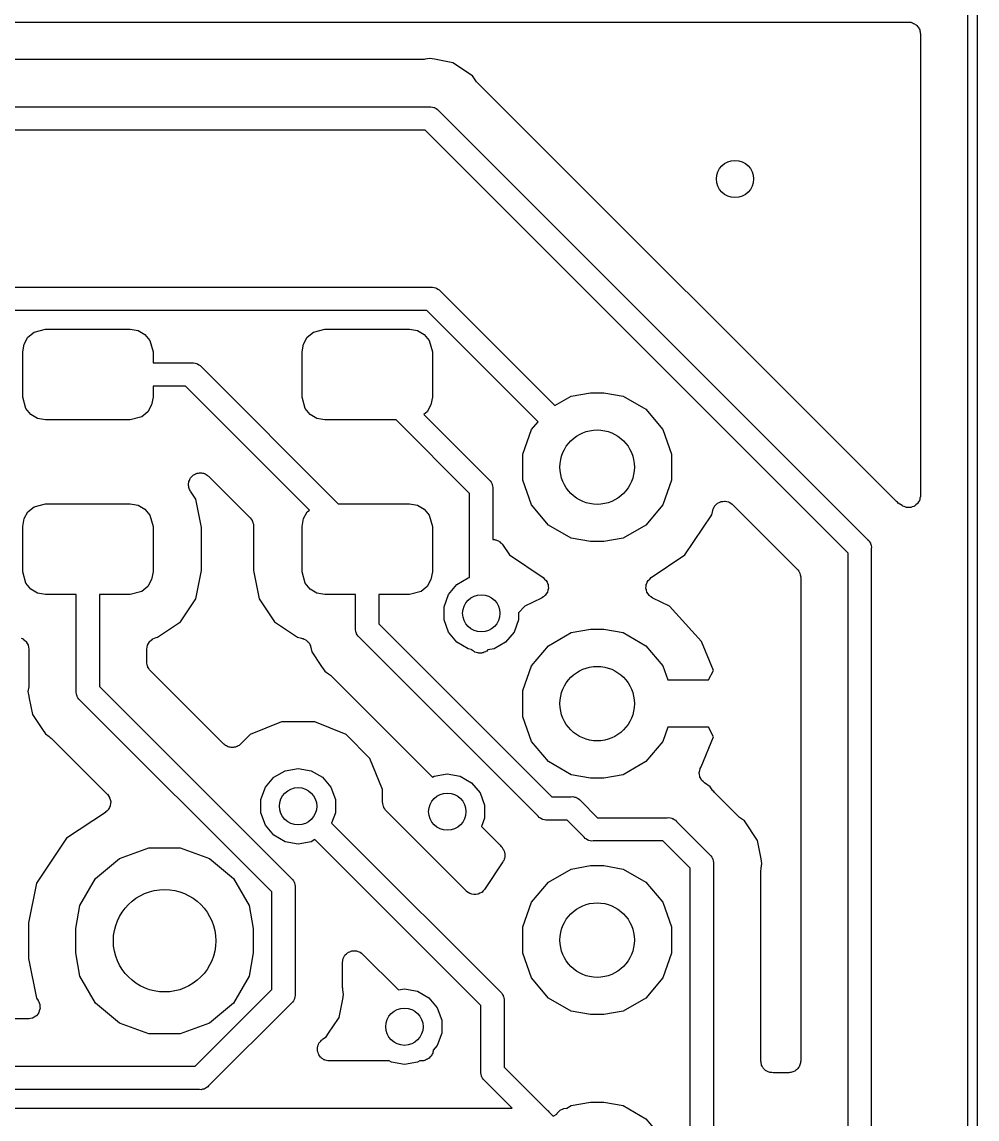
# Model space of a CAD drawing. Extents: x 202.7 to 262.5, y -125.5 to -33.7.
# Drawn here: x 252.24 to 262.5, y -84.17 to -72.39 of the extents above; entities that cross this region are included whole.
import ezdxf

# ---------------------------------------------------------------- set-up
doc = ezdxf.new("R2010")
doc.units = 0
doc.header["$MEASUREMENT"] = 0
doc.layers.add('BLACK', color=7, linetype='CONTINUOUS')

msp = doc.modelspace()

# ---------------------------------------------------------------- linework, layer by layer
at = {"layer": 'BLACK', "linetype": 'CONTINUOUS'}
for p, q in [((262.4, -115.754), (262.4, -43.7949)), ((262.5, -43.7456), (262.5, -115.804)), ((210.845, -72.39), (261.765, -72.39)), ((261.765, -72.39), (261.776, -72.3919)), ((261.776, -72.3919), (261.787, -72.3919)), ((261.787, -72.3919), (261.797, -72.3957)), ((261.797, -72.3957), (261.808, -72.3977)), ((261.808, -72.3977), (261.818, -72.4032)), ((261.818, -72.4032), (261.829, -72.407)), ((261.829, -72.407), (261.837, -72.4142)), ((261.837, -72.4142), (261.847, -72.4197)), ((261.847, -72.4197), (261.854, -72.4282)), ((261.854, -72.4282), (261.862, -72.4354)), ((261.862, -72.4354), (261.868, -72.445)), ((261.868, -72.445), (261.875, -72.4535)), ((261.875, -72.4535), (261.879, -72.4639)), ((261.879, -72.4639), (261.884, -72.4736)), ((261.884, -72.4736), (261.886, -72.4845)), ((261.886, -72.4845), (261.89, -72.4949)), ((261.89, -72.4949), (261.89, -72.5061)), ((261.89, -72.5061), (261.892, -72.517)), ((261.892, -72.517), (261.892, -77.4779)), ((256.549, -72.792), (210.804, -72.792)), ((256.561, -72.7898), (256.549, -72.792)), ((256.573, -72.7895), (256.561, -72.7898)), ((256.623, -72.7796), (256.573, -72.7895)), ((256.674, -72.7895), (256.623, -72.7796)), ((256.87, -72.8287), (256.674, -72.7895)), ((256.674, -72.7895), (256.674, -72.7895)), ((257.08, -72.9686), (256.87, -72.8287)), ((257.108, -73.0111), (257.08, -72.9686)), ((257.117, -73.0201), (257.108, -73.0111)), ((257.124, -73.0303), (257.117, -73.0201)), ((261.634, -77.54), (257.124, -73.0303)), ((209.325, -73.3), (256.618, -73.3)), ((256.618, -73.3), (256.635, -73.2985)), ((256.635, -73.2985), (256.651, -73.3028)), ((256.651, -73.3028), (256.667, -73.3057)), ((256.667, -73.3057), (256.672, -73.3085)), ((256.672, -73.3085), (256.677, -73.31)), ((256.677, -73.31), (256.691, -73.3195)), ((256.691, -73.3195), (256.705, -73.3278)), ((256.705, -73.3278), (256.716, -73.3405)), ((256.716, -73.3405), (261.324, -77.9483)), ((256.572, -73.55), (209.075, -73.55)), ((261.114, -78.0923), (256.572, -73.55)), ((251.391, -75.2375), (256.636, -75.2375)), ((256.636, -75.2375), (256.653, -75.236)), ((256.653, -75.236), (256.669, -75.2403)), ((256.669, -75.2403), (256.685, -75.2432)), ((256.685, -75.2432), (256.69, -75.246)), ((256.69, -75.246), (256.695, -75.2475)), ((256.695, -75.2475), (256.709, -75.257)), ((256.709, -75.257), (256.723, -75.2653)), ((256.723, -75.2653), (256.734, -75.278)), ((256.734, -75.278), (257.965, -76.5089)), ((256.59, -75.4875), (251.437, -75.4875)), ((257.785, -76.6823), (256.59, -75.4875)), ((252.307, -75.7746), (252.372, -75.7202)), ((252.372, -75.7202), (252.494, -75.6875)), ((252.494, -75.6875), (253.406, -75.6875)), ((253.406, -75.6875), (253.49, -75.7022)), ((253.49, -75.7022), (253.563, -75.7445)), ((253.563, -75.7445), (253.617, -75.8094)), ((255.307, -75.7746), (255.372, -75.7202)), ((255.372, -75.7202), (255.494, -75.6875)), ((255.494, -75.6875), (256.406, -75.6875)), ((256.406, -75.6875), (256.49, -75.7022)), ((256.49, -75.7022), (256.563, -75.7445)), ((256.563, -75.7445), (256.617, -75.8094)), ((252.25, -75.9312), (252.265, -75.8479)), ((252.265, -75.8479), (252.307, -75.7746)), ((253.617, -75.8094), (253.65, -75.9312)), ((255.25, -75.9312), (255.265, -75.8479)), ((255.265, -75.8479), (255.307, -75.7746)), ((256.617, -75.8094), (256.65, -75.9312)), ((252.25, -76.4188), (252.25, -75.9312)), ((253.65, -75.9312), (253.65, -76.05)), ((255.25, -76.4188), (255.25, -75.9312)), ((256.65, -75.9312), (256.65, -76.4188)), ((253.65, -76.05), (254.045, -76.05)), ((254.045, -76.05), (254.061, -76.0486)), ((254.061, -76.0486), (254.066, -76.05)), ((254.066, -76.05), (254.07, -76.05)), ((254.07, -76.05), (254.086, -76.0486)), ((254.086, -76.0486), (254.102, -76.0528)), ((254.102, -76.0528), (254.118, -76.0557)), ((254.118, -76.0557), (254.123, -76.0585)), ((254.123, -76.0585), (254.129, -76.06)), ((254.129, -76.06), (254.142, -76.0695)), ((254.142, -76.0695), (254.157, -76.0778)), ((254.157, -76.0778), (254.167, -76.0905)), ((254.167, -76.0905), (255.639, -77.5625)), ((253.998, -76.3), (253.65, -76.3)), ((253.65, -76.3), (253.65, -76.4188)), ((255.329, -77.631), (253.998, -76.3)), ((252.283, -76.5406), (252.25, -76.4188)), ((253.65, -76.4188), (253.635, -76.5021)), ((255.283, -76.5406), (255.25, -76.4188)), ((256.65, -76.4188), (256.635, -76.5021)), ((257.965, -76.5089), (258.142, -76.4066)), ((258.142, -76.4066), (258.35, -76.37)), ((258.35, -76.37), (258.49, -76.37)), ((258.49, -76.37), (258.698, -76.4066)), ((258.698, -76.4066), (258.942, -76.5477)), ((252.337, -76.6055), (252.283, -76.5406)), ((253.593, -76.5754), (253.528, -76.6298)), ((253.635, -76.5021), (253.593, -76.5754)), ((255.337, -76.6055), (255.283, -76.5406)), ((256.593, -76.5754), (256.557, -76.6054)), ((256.635, -76.5021), (256.593, -76.5754)), ((258.942, -76.5477), (259.124, -76.7638)), ((252.41, -76.6478), (252.337, -76.6055)), ((252.494, -76.6625), (252.41, -76.6478)), ((253.406, -76.6625), (252.494, -76.6625)), ((253.528, -76.6298), (253.406, -76.6625)), ((255.41, -76.6478), (255.337, -76.6055)), ((255.494, -76.6625), (255.41, -76.6478)), ((256.261, -76.6625), (255.494, -76.6625)), ((257.05, -77.4518), (256.261, -76.6625)), ((256.557, -76.6054), (257.26, -77.3078)), ((257.716, -76.7638), (257.785, -76.6823)), ((257.62, -77.0289), (257.716, -76.7638)), ((259.124, -76.7638), (259.22, -77.0289)), ((257.62, -77.3111), (257.62, -77.0289)), ((259.22, -77.0289), (259.22, -77.3111)), ((254.044, -77.3011), (254.049, -77.2933)), ((254.049, -77.2933), (254.053, -77.2845)), ((254.053, -77.2845), (254.062, -77.2756)), ((254.062, -77.2756), (254.07, -77.2656)), ((254.07, -77.2656), (254.078, -77.2602)), ((254.078, -77.2602), (254.085, -77.2533)), ((254.085, -77.2533), (254.096, -77.248)), ((254.096, -77.248), (254.106, -77.2411)), ((254.106, -77.2411), (254.116, -77.2387)), ((254.116, -77.2387), (254.125, -77.2346)), ((254.125, -77.2346), (254.137, -77.2335)), ((254.137, -77.2335), (254.149, -77.2306)), ((254.149, -77.2306), (254.159, -77.2316)), ((254.159, -77.2316), (254.169, -77.2308)), ((254.169, -77.2308), (254.181, -77.234)), ((254.181, -77.234), (254.193, -77.2354)), ((254.193, -77.2354), (254.202, -77.2397)), ((254.202, -77.2397), (254.211, -77.2422)), ((254.211, -77.2422), (254.221, -77.2494)), ((254.221, -77.2494), (254.233, -77.2549)), ((254.233, -77.2549), (254.239, -77.2619)), ((254.239, -77.2619), (254.247, -77.2675)), ((254.247, -77.2675), (254.693, -77.7132)), ((254.031, -77.3435), (254.034, -77.3341)), ((254.032, -77.3559), (254.031, -77.3435)), ((254.031, -77.3684), (254.032, -77.3559)), ((254.034, -77.3778), (254.031, -77.3684)), ((254.034, -77.3341), (254.035, -77.3244)), ((254.034, -77.3875), (254.034, -77.3778)), ((254.039, -77.3989), (254.034, -77.3875)), ((254.035, -77.3244), (254.04, -77.3131)), ((254.042, -77.411), (254.039, -77.3989)), ((254.04, -77.3131), (254.044, -77.3011)), ((254.048, -77.419), (254.042, -77.411)), ((257.26, -77.3078), (257.272, -77.3184)), ((257.272, -77.3184), (257.281, -77.3328)), ((257.281, -77.3328), (257.29, -77.3464)), ((257.29, -77.3464), (257.291, -77.3517)), ((257.291, -77.3517), (257.294, -77.3566)), ((257.294, -77.3566), (257.297, -77.3729)), ((257.297, -77.3729), (257.301, -77.3889)), ((257.301, -77.3889), (257.3, -77.4055)), ((257.3, -77.4055), (257.3, -77.9474)), ((257.716, -77.5762), (257.62, -77.3111)), ((259.22, -77.3111), (259.124, -77.5762)), ((254.052, -77.4279), (254.048, -77.419)), ((254.11, -77.5148), (254.052, -77.4279)), ((254.17, -77.8188), (254.11, -77.5148)), ((257.05, -78.3559), (257.05, -77.4518)), ((259.77, -77.5374), (259.788, -77.5347)), ((259.788, -77.5347), (259.792, -77.5355)), ((259.792, -77.5355), (259.796, -77.5351)), ((259.796, -77.5351), (259.814, -77.5398)), ((261.881, -77.5291), (261.871, -77.544)), ((261.882, -77.525), (261.881, -77.5291)), ((261.884, -77.5214), (261.882, -77.525)), ((261.887, -77.5037), (261.884, -77.5214)), ((261.892, -77.4862), (261.887, -77.5037)), ((261.892, -77.4779), (261.891, -77.4821)), ((261.891, -77.4821), (261.892, -77.4862)), ((252.265, -77.7229), (252.307, -77.6496)), ((252.307, -77.6496), (252.372, -77.5952)), ((252.372, -77.5952), (252.494, -77.5625)), ((252.494, -77.5625), (253.406, -77.5625)), ((253.406, -77.5625), (253.49, -77.5772)), ((253.49, -77.5772), (253.563, -77.6195)), ((253.563, -77.6195), (253.617, -77.6844)), ((255.265, -77.7229), (255.307, -77.6496)), ((255.307, -77.6496), (255.329, -77.631)), ((255.639, -77.5625), (256.406, -77.5625)), ((256.406, -77.5625), (256.49, -77.5772)), ((256.49, -77.5772), (256.563, -77.6195)), ((256.563, -77.6195), (256.617, -77.6844)), ((257.898, -77.7923), (257.716, -77.5762)), ((259.124, -77.5762), (258.942, -77.7923)), ((259.652, -77.6804), (259.661, -77.6369)), ((259.661, -77.6369), (259.662, -77.6329)), ((259.662, -77.6329), (259.663, -77.6288)), ((259.663, -77.6288), (259.67, -77.6125)), ((259.67, -77.6125), (259.677, -77.5957)), ((259.677, -77.5957), (259.68, -77.5926)), ((259.68, -77.5926), (259.681, -77.5888)), ((259.681, -77.5888), (259.694, -77.5761)), ((259.694, -77.5761), (259.706, -77.5626)), ((259.706, -77.5626), (259.71, -77.5606)), ((259.71, -77.5606), (259.712, -77.5576)), ((259.712, -77.5576), (259.729, -77.55)), ((259.729, -77.55), (259.745, -77.5414)), ((259.745, -77.5414), (259.749, -77.5407)), ((259.749, -77.5407), (259.752, -77.539)), ((259.752, -77.539), (259.77, -77.5374)), ((259.814, -77.5398), (259.831, -77.5433)), ((259.831, -77.5433), (259.835, -77.5454)), ((259.835, -77.5454), (259.839, -77.5465)), ((259.839, -77.5465), (259.854, -77.5568)), ((259.854, -77.5568), (259.869, -77.5661)), ((259.869, -77.5661), (259.872, -77.5694)), ((259.872, -77.5694), (259.875, -77.5718)), ((259.875, -77.5718), (260.569, -78.2655)), ((261.644, -77.5471), (261.634, -77.54)), ((261.653, -77.5558), (261.644, -77.5471)), ((261.694, -77.5835), (261.653, -77.5558)), ((261.698, -77.5852), (261.694, -77.5835)), ((261.702, -77.5879), (261.698, -77.5852)), ((261.718, -77.5941), (261.702, -77.5879)), ((261.735, -77.6013), (261.718, -77.5941)), ((261.739, -77.6016), (261.735, -77.6013)), ((261.743, -77.603), (261.739, -77.6016)), ((261.761, -77.603), (261.743, -77.603)), ((261.779, -77.6042), (261.761, -77.603)), ((261.783, -77.603), (261.779, -77.6042)), ((261.787, -77.603), (261.783, -77.603)), ((261.804, -77.5969), (261.787, -77.603)), ((261.821, -77.5918), (261.804, -77.5969)), ((261.825, -77.5893), (261.821, -77.5918)), ((261.829, -77.5879), (261.825, -77.5893)), ((261.842, -77.5764), (261.829, -77.5879)), ((261.857, -77.5657), (261.842, -77.5764)), ((261.859, -77.5623), (261.857, -77.5657)), ((261.862, -77.5596), (261.859, -77.5623)), ((261.871, -77.544), (261.862, -77.5596)), ((252.25, -77.8062), (252.265, -77.7229)), ((253.617, -77.6844), (253.65, -77.8062)), ((254.693, -77.7132), (254.703, -77.7279)), ((254.703, -77.7279), (254.715, -77.7419)), ((254.715, -77.7419), (254.716, -77.7459)), ((254.716, -77.7459), (254.718, -77.7493)), ((254.718, -77.7493), (254.723, -77.7667)), ((254.723, -77.7667), (254.729, -77.7837)), ((255.25, -77.8062), (255.265, -77.7229)), ((256.617, -77.6844), (256.65, -77.8062)), ((259.363, -78.113), (259.652, -77.6804)), ((252.25, -78.2938), (252.25, -77.8062)), ((253.65, -77.8062), (253.65, -78.2938)), ((254.17, -78.2812), (254.17, -77.8188)), ((254.729, -77.7837), (254.729, -77.7879)), ((254.729, -77.7879), (254.73, -77.7919)), ((254.73, -77.7919), (254.729, -77.8021)), ((254.729, -77.8021), (254.73, -77.8062)), ((254.73, -77.8062), (254.73, -78.2812)), ((255.25, -78.2938), (255.25, -77.8062)), ((256.65, -77.8062), (256.65, -78.2938)), ((258.142, -77.9334), (257.898, -77.7923)), ((258.942, -77.7923), (258.698, -77.9334)), ((257.3, -77.9474), (257.304, -77.9478)), ((257.304, -77.9478), (257.319, -77.9478)), ((257.319, -77.9478), (257.326, -77.9502)), ((257.326, -77.9502), (257.333, -77.951)), ((257.333, -77.951), (257.347, -77.9577)), ((257.347, -77.9577), (257.361, -77.9629)), ((257.361, -77.9629), (257.366, -77.9674)), ((257.366, -77.9674), (257.373, -77.9705)), ((257.373, -77.9705), (257.383, -77.9815)), ((257.383, -77.9815), (257.395, -77.9913)), ((257.395, -77.9913), (257.398, -77.9973)), ((257.398, -77.9973), (257.403, -78.0023)), ((257.403, -78.0023), (257.477, -78.113)), ((258.35, -77.97), (258.142, -77.9334)), ((258.49, -77.97), (258.35, -77.97)), ((258.698, -77.9334), (258.49, -77.97)), ((261.324, -77.9483), (261.336, -77.9589)), ((261.336, -77.9589), (261.345, -77.9733)), ((261.345, -77.9733), (261.354, -77.9869)), ((261.354, -77.9869), (261.355, -77.9923)), ((261.355, -77.9923), (261.358, -77.9971)), ((261.358, -77.9971), (261.361, -78.0134)), ((257.477, -78.113), (257.84, -78.3554)), ((259, -78.3554), (259.363, -78.113)), ((261.114, -95.6573), (261.114, -78.0923)), ((261.361, -78.0134), (261.365, -78.0294)), ((261.365, -78.0294), (261.364, -78.0459)), ((261.364, -78.0459), (261.364, -95.611)), ((252.283, -78.4156), (252.25, -78.2938)), ((253.65, -78.2938), (253.635, -78.3771)), ((254.11, -78.5852), (254.17, -78.2812)), ((254.73, -78.2812), (254.79, -78.5852)), ((255.283, -78.4156), (255.25, -78.2938)), ((256.65, -78.2938), (256.635, -78.3771)), ((256.914, -78.4289), (257.036, -78.3583)), ((257.036, -78.3583), (257.05, -78.3559)), ((257.84, -78.3554), (257.84, -78.3561)), ((257.84, -78.3561), (257.841, -78.3565)), ((257.841, -78.3565), (257.856, -78.3713)), ((258.984, -78.3713), (258.999, -78.3565)), ((258.999, -78.3565), (259, -78.3561)), ((259, -78.3561), (259, -78.3554)), ((260.569, -78.2655), (260.572, -78.2701)), ((260.572, -78.2701), (260.576, -78.2737)), ((260.576, -78.2737), (260.585, -78.288)), ((260.585, -78.288), (260.594, -78.3016)), ((260.594, -78.3016), (260.596, -78.307)), ((260.596, -78.307), (260.598, -78.3119)), ((260.598, -78.3119), (260.601, -78.3282)), ((260.601, -78.3282), (260.606, -78.3442)), ((260.606, -78.3442), (260.605, -78.3498)), ((260.605, -78.3498), (260.606, -78.3553)), ((260.606, -78.3553), (260.606, -83.547)), ((252.337, -78.4805), (252.283, -78.4156)), ((253.593, -78.4504), (253.528, -78.5048)), ((253.635, -78.3771), (253.593, -78.4504)), ((255.337, -78.4805), (255.283, -78.4156)), ((256.593, -78.4504), (256.528, -78.5048)), ((256.635, -78.3771), (256.593, -78.4504)), ((256.823, -78.5369), (256.914, -78.4289)), ((257.856, -78.3713), (257.872, -78.3859)), ((257.872, -78.3859), (257.872, -78.3868)), ((257.872, -78.3868), (257.873, -78.3875)), ((257.873, -78.3875), (257.882, -78.4065)), ((257.882, -78.4065), (257.891, -78.4254)), ((257.896, -78.4713), (257.89, -78.4916)), ((257.891, -78.4254), (257.891, -78.4264)), ((257.891, -78.4264), (257.892, -78.4274)), ((257.892, -78.4274), (257.894, -78.4483)), ((257.894, -78.4483), (257.896, -78.4693)), ((257.896, -78.4693), (257.896, -78.4703)), ((257.896, -78.4703), (257.896, -78.4713)), ((258.944, -78.4693), (258.946, -78.4484)), ((258.944, -78.4703), (258.944, -78.4693)), ((258.944, -78.4713), (258.944, -78.4703)), ((258.95, -78.4916), (258.944, -78.4713)), ((258.946, -78.4484), (258.948, -78.4274)), ((258.948, -78.4274), (258.949, -78.4264)), ((258.949, -78.4254), (258.958, -78.4065)), ((258.949, -78.4264), (258.949, -78.4254)), ((258.958, -78.4065), (258.967, -78.3875)), ((258.967, -78.3875), (258.968, -78.3868)), ((258.968, -78.3859), (258.984, -78.3713)), ((258.968, -78.3868), (258.968, -78.3859)), ((252.41, -78.5228), (252.337, -78.4805)), ((252.494, -78.5375), (252.41, -78.5228)), ((252.825, -78.5375), (252.494, -78.5375)), ((252.825, -79.5734), (252.825, -78.5375)), ((253.406, -78.5375), (253.075, -78.5375)), ((253.075, -78.5375), (253.075, -79.5271)), ((253.528, -78.5048), (253.406, -78.5375)), ((253.945, -78.8324), (254.11, -78.5852)), ((254.79, -78.5852), (254.955, -78.8324)), ((255.41, -78.5228), (255.337, -78.4805)), ((255.494, -78.5375), (255.41, -78.5228)), ((255.825, -78.5375), (255.494, -78.5375)), ((255.825, -78.8995), (255.825, -78.5375)), ((256.406, -78.5375), (256.075, -78.5375)), ((256.075, -78.5375), (256.075, -78.8532)), ((256.528, -78.5048), (256.406, -78.5375)), ((256.775, -78.6695), (256.823, -78.5369)), ((257.823, -78.5757), (257.642, -78.6616)), ((257.824, -78.5751), (257.823, -78.5757)), ((257.825, -78.5748), (257.824, -78.5751)), ((257.842, -78.5624), (257.825, -78.5748)), ((257.859, -78.5502), (257.842, -78.5624)), ((257.86, -78.5494), (257.859, -78.5502)), ((257.861, -78.5488), (257.86, -78.5494)), ((257.873, -78.5313), (257.861, -78.5488)), ((257.885, -78.514), (257.873, -78.5313)), ((257.89, -78.4916), (257.885, -78.5121)), ((257.885, -78.5121), (257.885, -78.513)), ((257.885, -78.513), (257.885, -78.514)), ((258.955, -78.5121), (258.95, -78.4916)), ((258.955, -78.513), (258.955, -78.5121)), ((258.955, -78.514), (258.955, -78.513)), ((258.967, -78.5313), (258.955, -78.514)), ((258.979, -78.5488), (258.967, -78.5313)), ((258.98, -78.5494), (258.979, -78.5488)), ((258.981, -78.5502), (258.98, -78.5494)), ((258.998, -78.5624), (258.981, -78.5502)), ((259.015, -78.5748), (258.998, -78.5624)), ((259.016, -78.5751), (259.015, -78.5748)), ((259.017, -78.5757), (259.016, -78.5751)), ((259.198, -78.6616), (259.017, -78.5757)), ((256.775, -78.8105), (256.775, -78.6695)), ((257.642, -78.6616), (257.575, -78.7356)), ((259.542, -79.0415), (259.198, -78.6616)), ((256.823, -78.9431), (256.775, -78.8105)), ((257.575, -78.8105), (257.527, -78.9431)), ((257.575, -78.7356), (257.575, -78.8105)), ((253.698, -78.9975), (253.945, -78.8324)), ((254.955, -78.8324), (255.202, -78.9975)), ((255.824, -78.9161), (255.825, -78.8995)), ((255.828, -78.9321), (255.824, -78.9161)), ((255.831, -78.9484), (255.828, -78.9321)), ((255.834, -78.9532), (255.831, -78.9484)), ((256.075, -78.8532), (257.932, -80.71)), ((256.914, -79.0511), (256.823, -78.9431)), ((257.527, -78.9431), (257.436, -79.0511)), ((257.898, -79.0877), (258.142, -78.9466)), ((258.142, -78.9466), (258.35, -78.91)), ((258.35, -78.91), (258.49, -78.91)), ((258.49, -78.91), (258.698, -78.9466)), ((258.698, -78.9466), (258.942, -79.0877)), ((252.234, -79.0075), (252.254, -79.0145)), ((252.254, -79.0145), (252.255, -79.0154)), ((252.255, -79.0154), (252.256, -79.0159)), ((252.256, -79.0159), (252.271, -79.0296)), ((252.271, -79.0296), (252.287, -79.0429)), ((252.287, -79.0429), (252.288, -79.0441)), ((252.288, -79.0441), (252.289, -79.045)), ((252.289, -79.045), (252.299, -79.0632)), ((252.299, -79.0632), (252.309, -79.0811)), ((253.591, -79.0811), (253.601, -79.0632)), ((253.601, -79.0632), (253.611, -79.045)), ((253.611, -79.045), (253.612, -79.0441)), ((253.612, -79.0441), (253.613, -79.0429)), ((253.613, -79.0429), (253.629, -79.0296)), ((253.629, -79.0296), (253.644, -79.0159)), ((253.644, -79.0159), (253.645, -79.0154)), ((253.645, -79.0154), (253.646, -79.0145)), ((253.646, -79.0145), (253.666, -79.0075)), ((253.666, -79.0075), (253.685, -79)), ((253.685, -79), (253.698, -78.9975)), ((255.202, -78.9975), (255.245, -79.0059)), ((255.245, -79.0059), (255.253, -79.0089)), ((255.253, -79.0089), (255.261, -79.0102)), ((255.261, -79.0102), (255.273, -79.0169)), ((255.273, -79.0169), (255.286, -79.0219)), ((255.286, -79.0219), (255.292, -79.0274)), ((255.292, -79.0274), (255.299, -79.0314)), ((255.299, -79.0314), (255.309, -79.0418)), ((255.309, -79.0418), (255.319, -79.051)), ((255.319, -79.051), (255.323, -79.0583)), ((255.323, -79.0583), (255.329, -79.0646)), ((255.329, -79.0646), (255.334, -79.0775)), ((255.835, -78.9586), (255.834, -78.9532)), ((255.844, -78.9722), (255.835, -78.9586)), ((255.853, -78.9866), (255.844, -78.9722)), ((255.865, -78.9972), (255.853, -78.9866)), ((257.788, -80.9195), (255.865, -78.9972)), ((257.036, -79.1217), (256.914, -79.0511)), ((257.436, -79.0511), (257.314, -79.1217)), ((259.671, -79.3532), (259.542, -79.0415)), ((252.309, -79.0811), (252.31, -79.0825)), ((252.31, -79.0825), (252.31, -79.0837)), ((252.31, -79.0837), (252.313, -79.1042)), ((252.313, -79.1042), (252.317, -79.1245)), ((252.317, -79.1245), (252.317, -79.504)), ((253.583, -79.1245), (253.587, -79.1042)), ((253.583, -79.264), (253.583, -79.1245)), ((253.587, -79.1042), (253.59, -79.0837)), ((253.59, -79.0825), (253.591, -79.0811)), ((253.59, -79.0837), (253.59, -79.0825)), ((255.334, -79.0775), (255.34, -79.0897)), ((255.34, -79.0897), (255.341, -79.0979)), ((255.341, -79.0979), (255.345, -79.1057)), ((255.345, -79.1057), (255.354, -79.152)), ((255.354, -79.152), (255.461, -79.3123)), ((257.067, -79.1272), (257.036, -79.1217)), ((257.071, -79.1307), (257.067, -79.1272)), ((257.082, -79.1386), (257.071, -79.1307)), ((257.092, -79.148), (257.082, -79.1386)), ((257.1, -79.1512), (257.092, -79.148)), ((257.107, -79.156), (257.1, -79.1512)), ((257.12, -79.1596), (257.107, -79.156)), ((257.133, -79.1649), (257.12, -79.1596)), ((257.142, -79.1652), (257.133, -79.1649)), ((257.15, -79.1674), (257.142, -79.1652)), ((257.163, -79.1662), (257.15, -79.1674)), ((257.177, -79.1668), (257.163, -79.1662)), ((257.185, -79.1643), (257.177, -79.1668)), ((257.194, -79.1635), (257.185, -79.1643)), ((257.206, -79.1577), (257.194, -79.1635)), ((257.219, -79.1535), (257.206, -79.1577)), ((257.226, -79.1484), (257.219, -79.1535)), ((257.234, -79.1449), (257.226, -79.1484)), ((257.243, -79.1351), (257.234, -79.1449)), ((257.245, -79.1338), (257.243, -79.1351)), ((257.314, -79.1217), (257.245, -79.1338)), ((257.716, -79.3038), (257.898, -79.0877)), ((258.942, -79.0877), (259.124, -79.3038)), ((253.584, -79.2695), (253.583, -79.264)), ((253.583, -79.2751), (253.584, -79.2695)), ((253.588, -79.2911), (253.583, -79.2751)), ((253.591, -79.3075), (253.588, -79.2911)), ((253.593, -79.3123), (253.591, -79.3075)), ((253.595, -79.3177), (253.593, -79.3123)), ((253.604, -79.3313), (253.595, -79.3177)), ((253.613, -79.3457), (253.604, -79.3313)), ((253.617, -79.3493), (253.613, -79.3457)), ((253.62, -79.3538), (253.617, -79.3493)), ((254.411, -80.145), (253.62, -79.3538)), ((255.461, -79.3123), (255.494, -79.3614)), ((255.494, -79.3614), (255.536, -79.3897)), ((255.536, -79.3897), (255.545, -79.3984)), ((255.545, -79.3984), (255.555, -79.4055)), ((255.555, -79.4055), (256.65, -80.5004)), ((257.62, -79.5689), (257.716, -79.3038)), ((259.124, -79.3038), (259.179, -79.456)), ((259.615, -79.456), (259.671, -79.3532)), ((252.315, -79.5288), (252.305, -79.5788)), ((252.317, -79.504), (252.315, -79.5163)), ((252.315, -79.5163), (252.315, -79.5288)), ((253.075, -79.5271), (255.136, -81.5881)), ((259.179, -79.456), (259.615, -79.456)), ((252.305, -79.5788), (252.315, -79.6289)), ((252.315, -79.6289), (252.315, -79.6289)), ((252.315, -79.6289), (252.32, -79.6551)), ((252.32, -79.6551), (252.32, -79.6551)), ((252.32, -79.6551), (252.354, -79.8258)), ((252.824, -79.5899), (252.825, -79.5734)), ((252.828, -79.6059), (252.824, -79.5899)), ((252.831, -79.6222), (252.828, -79.6059)), ((252.834, -79.6271), (252.831, -79.6222)), ((252.835, -79.6325), (252.834, -79.6271)), ((252.844, -79.6461), (252.835, -79.6325)), ((252.853, -79.6604), (252.844, -79.6461)), ((257.62, -79.8511), (257.62, -79.5689)), ((252.865, -79.6711), (252.853, -79.6604)), ((254.927, -81.7321), (252.865, -79.6711)), ((252.354, -79.8258), (252.462, -79.9885)), ((257.716, -80.1162), (257.62, -79.8511)), ((252.462, -79.9885), (252.462, -79.9885)), ((252.462, -79.9885), (252.494, -80.0352)), ((255.028, -79.9038), (254.694, -80.042)), ((255.389, -79.9038), (255.028, -79.9038)), ((255.723, -80.042), (255.389, -79.9038)), ((259.179, -79.964), (259.124, -80.1162)), ((259.615, -79.964), (259.179, -79.964)), ((259.671, -80.0668), (259.615, -79.964)), ((252.494, -80.0352), (252.536, -80.0636)), ((252.536, -80.0636), (252.545, -80.0722)), ((252.545, -80.0722), (252.555, -80.0794)), ((252.555, -80.0794), (253.158, -80.682)), ((254.694, -80.042), (254.591, -80.145)), ((255.978, -80.2975), (255.723, -80.042)), ((257.898, -80.3323), (257.716, -80.1162)), ((259.124, -80.1162), (258.942, -80.3323)), ((259.538, -80.388), (259.671, -80.0668)), ((254.42, -80.1514), (254.411, -80.145)), ((254.428, -80.1592), (254.42, -80.1514)), ((254.438, -80.1639), (254.428, -80.1592)), ((254.448, -80.1703), (254.438, -80.1639)), ((254.458, -80.1732), (254.448, -80.1703)), ((254.468, -80.1779), (254.458, -80.1732)), ((254.479, -80.1788), (254.468, -80.1779)), ((254.49, -80.1817), (254.479, -80.1788)), ((254.501, -80.1808), (254.49, -80.1817)), ((254.512, -80.1817), (254.501, -80.1808)), ((254.523, -80.1788), (254.512, -80.1817)), ((254.534, -80.1779), (254.523, -80.1788)), ((254.544, -80.1732), (254.534, -80.1779)), ((254.555, -80.1703), (254.544, -80.1732)), ((254.564, -80.1639), (254.555, -80.1703)), ((254.574, -80.1592), (254.564, -80.1639)), ((254.582, -80.1514), (254.574, -80.1592)), ((254.591, -80.145), (254.582, -80.1514)), ((256.116, -80.6312), (255.978, -80.2975)), ((258.142, -80.4734), (257.898, -80.3323)), ((258.942, -80.3323), (258.698, -80.4734)), ((254.947, -80.5007), (255.069, -80.4301)), ((255.069, -80.4301), (255.208, -80.4056)), ((255.208, -80.4056), (255.347, -80.4301)), ((255.347, -80.4301), (255.469, -80.5007)), ((256.671, -80.4883), (256.81, -80.4638)), ((256.81, -80.4638), (256.949, -80.4883)), ((258.35, -80.51), (258.142, -80.4734)), ((258.698, -80.4734), (258.49, -80.51)), ((259.516, -80.448), (259.521, -80.4283)), ((259.516, -80.4498), (259.516, -80.448)), ((259.516, -80.4515), (259.516, -80.4498)), ((259.519, -80.4716), (259.516, -80.4515)), ((259.521, -80.4919), (259.519, -80.4716)), ((259.521, -80.4283), (259.525, -80.4084)), ((259.525, -80.4084), (259.526, -80.4069)), ((259.526, -80.4069), (259.527, -80.4052)), ((259.527, -80.4052), (259.538, -80.3883)), ((259.538, -80.3883), (259.538, -80.388)), ((254.857, -80.6087), (254.947, -80.5007)), ((255.469, -80.5007), (255.56, -80.6087)), ((256.65, -80.5004), (256.671, -80.4883)), ((256.949, -80.4883), (257.071, -80.5589)), ((257.071, -80.5589), (257.162, -80.6669)), ((258.49, -80.51), (258.35, -80.51)), ((259.522, -80.4934), (259.521, -80.4919)), ((259.522, -80.4952), (259.522, -80.4934)), ((259.532, -80.5132), (259.522, -80.4952)), ((259.541, -80.5314), (259.532, -80.5132)), ((259.542, -80.5326), (259.541, -80.5314)), ((259.543, -80.5342), (259.542, -80.5326)), ((259.558, -80.5479), (259.543, -80.5342)), ((259.572, -80.5619), (259.558, -80.5479)), ((259.635, -80.6036), (259.572, -80.5619)), ((253.158, -80.682), (253.159, -80.6832)), ((253.159, -80.6832), (253.16, -80.684)), ((253.16, -80.684), (253.171, -80.7012)), ((253.171, -80.7012), (253.183, -80.7182)), ((254.808, -80.7413), (254.857, -80.6087)), ((255.56, -80.6087), (255.608, -80.7413)), ((256.116, -80.772), (256.116, -80.6312)), ((257.162, -80.6669), (257.21, -80.7995)), ((257.932, -80.71), (258.142, -80.71)), ((258.142, -80.71), (258.159, -80.7086)), ((258.159, -80.7086), (258.175, -80.7128)), ((258.175, -80.7128), (258.191, -80.7157)), ((258.191, -80.7157), (258.196, -80.7185)), ((259.663, -80.6461), (259.635, -80.6036)), ((259.672, -80.6551), (259.663, -80.6461)), ((259.679, -80.6653), (259.672, -80.6551)), ((259.94, -80.926), (259.679, -80.6653)), ((253.181, -80.826), (253.172, -80.8447)), ((253.19, -80.8074), (253.181, -80.826)), ((253.183, -80.7182), (253.184, -80.7195)), ((253.184, -80.7195), (253.184, -80.7207)), ((253.184, -80.7207), (253.189, -80.7408)), ((253.189, -80.7408), (253.195, -80.7608)), ((253.191, -80.8047), (253.19, -80.806)), ((253.19, -80.806), (253.19, -80.8074)), ((253.193, -80.7841), (253.191, -80.8047)), ((253.195, -80.7635), (253.193, -80.7841)), ((253.195, -80.7608), (253.195, -80.7622)), ((253.195, -80.7622), (253.195, -80.7635)), ((254.808, -80.8823), (254.808, -80.7413)), ((255.608, -80.7413), (255.608, -80.8823)), ((256.117, -80.7775), (256.116, -80.772)), ((256.117, -80.7831), (256.117, -80.7775)), ((256.121, -80.7991), (256.117, -80.7831)), ((256.124, -80.8154), (256.121, -80.7991)), ((256.127, -80.8203), (256.124, -80.8154)), ((256.128, -80.8257), (256.127, -80.8203)), ((256.138, -80.8393), (256.128, -80.8257)), ((257.21, -80.7995), (257.21, -80.9405)), ((258.196, -80.7185), (258.201, -80.72)), ((258.201, -80.72), (258.215, -80.7295)), ((258.215, -80.7295), (258.229, -80.7378)), ((258.229, -80.7378), (258.24, -80.7505)), ((258.24, -80.7505), (258.424, -80.935)), ((253.139, -80.8774), (252.721, -81.1565)), ((253.14, -80.8765), (253.139, -80.8774)), ((253.141, -80.8759), (253.14, -80.8765)), ((253.156, -80.8613), (253.141, -80.8759)), ((253.171, -80.8469), (253.156, -80.8613)), ((253.172, -80.8447), (253.171, -80.8457)), ((253.171, -80.8457), (253.171, -80.8469)), ((254.857, -81.0149), (254.808, -80.8823)), ((255.608, -80.8823), (255.568, -80.9943)), ((256.146, -80.8536), (256.138, -80.8393)), ((256.15, -80.8572), (256.146, -80.8536)), ((256.153, -80.8618), (256.15, -80.8572)), ((257.016, -81.7241), (256.153, -80.8618)), ((257.21, -80.9405), (257.178, -81.0283)), ((257.798, -80.9322), (257.788, -80.9195)), ((257.813, -80.9405), (257.798, -80.9322)), ((257.826, -80.95), (257.813, -80.9405)), ((257.832, -80.9515), (257.826, -80.95)), ((257.837, -80.9543), (257.832, -80.9515)), ((258.424, -80.935), (259.173, -80.935)), ((259.173, -80.935), (259.19, -80.9336)), ((259.19, -80.9336), (259.206, -80.9378)), ((259.206, -80.9378), (259.222, -80.9407)), ((259.222, -80.9407), (259.227, -80.9435)), ((259.227, -80.9435), (259.232, -80.945)), ((259.232, -80.945), (259.246, -80.9545)), ((259.95, -80.9331), (259.94, -80.926)), ((259.959, -80.9418), (259.95, -80.9331)), ((260.001, -80.9701), (259.959, -80.9418)), ((254.947, -81.1229), (254.857, -81.0149)), ((255.568, -80.9943), (255.704, -81.1311)), ((257.178, -81.0283), (257.379, -81.2297)), ((257.853, -80.9572), (257.837, -80.9543)), ((257.869, -80.9614), (257.853, -80.9572)), ((257.885, -80.96), (257.869, -80.9614)), ((258.096, -80.96), (257.885, -80.96)), ((258.28, -81.1445), (258.096, -80.96)), ((259.246, -80.9545), (259.26, -80.9628)), ((259.26, -80.9628), (259.271, -80.9755)), ((259.271, -80.9755), (259.63, -81.3343)), ((260.141, -81.1795), (260.001, -80.9701)), ((252.721, -81.1565), (252.398, -81.6396)), ((255.069, -81.1935), (254.947, -81.1229)), ((255.389, -81.1693), (255.347, -81.1935)), ((255.528, -81.3079), (255.389, -81.1693)), ((255.704, -81.1311), (255.704, -81.1311)), ((255.704, -81.1311), (257.38, -82.8063)), ((258.291, -81.1572), (258.28, -81.1445)), ((258.305, -81.1655), (258.291, -81.1572)), ((258.319, -81.175), (258.305, -81.1655)), ((258.324, -81.1765), (258.319, -81.175)), ((258.329, -81.1793), (258.324, -81.1765)), ((258.345, -81.1822), (258.329, -81.1793)), ((258.361, -81.1864), (258.345, -81.1822)), ((258.378, -81.185), (258.361, -81.1864)), ((259.127, -81.185), (258.378, -81.185)), ((259.42, -81.4783), (259.127, -81.185)), ((260.18, -81.3764), (260.141, -81.1795)), ((253.29, -81.3719), (253.606, -81.257)), ((253.606, -81.257), (253.942, -81.257)), ((253.942, -81.257), (254.258, -81.3719)), ((255.208, -81.218), (255.069, -81.1935)), ((255.347, -81.1935), (255.208, -81.218)), ((257.379, -81.2297), (257.387, -81.2399)), ((257.387, -81.2399), (257.395, -81.2489)), ((257.395, -81.2489), (257.408, -81.2685)), ((257.408, -81.2685), (257.412, -81.2762)), ((257.412, -81.2762), (257.417, -81.2829)), ((257.417, -81.2829), (257.421, -81.2962)), ((257.421, -81.2962), (257.426, -81.3089)), ((253.033, -81.5878), (253.29, -81.3719)), ((254.258, -81.3719), (254.515, -81.5878)), ((257.17, -82.9503), (255.528, -81.3079)), ((255.528, -81.3079), (255.528, -81.3079)), ((257.408, -81.4097), (257.211, -81.7048)), ((257.412, -81.402), (257.408, -81.4097)), ((257.417, -81.3953), (257.412, -81.402)), ((257.421, -81.382), (257.417, -81.3953)), ((257.426, -81.3693), (257.421, -81.382)), ((257.426, -81.3089), (257.427, -81.3173)), ((257.427, -81.3609), (257.426, -81.3693)), ((257.427, -81.3173), (257.429, -81.3253)), ((257.429, -81.3529), (257.427, -81.3609)), ((257.429, -81.3253), (257.428, -81.3391)), ((257.428, -81.3391), (257.429, -81.3529)), ((259.63, -81.3343), (259.642, -81.3449)), ((259.642, -81.3449), (259.651, -81.3593)), ((259.651, -81.3593), (259.66, -81.3729)), ((259.66, -81.3729), (259.661, -81.3783)), ((259.661, -81.3783), (259.664, -81.3831)), ((259.664, -81.3831), (259.667, -81.3994)), ((259.667, -81.3994), (259.671, -81.4154)), ((259.671, -81.4154), (259.67, -81.432)), ((260.19, -81.4265), (260.18, -81.3764)), ((260.18, -81.3764), (260.18, -81.3764)), ((257.898, -81.6277), (258.142, -81.4866)), ((258.142, -81.4866), (258.35, -81.45)), ((258.35, -81.45), (258.49, -81.45)), ((258.49, -81.45), (258.698, -81.4866)), ((258.698, -81.4866), (258.942, -81.6277)), ((259.42, -87.1881), (259.42, -81.4783)), ((259.67, -81.432), (259.67, -87.2345)), ((260.178, -81.5014), (260.18, -81.4891)), ((260.178, -83.5483), (260.178, -81.5014)), ((260.18, -81.4766), (260.19, -81.4265)), ((260.18, -81.4891), (260.18, -81.4766)), ((252.398, -81.6396), (252.313, -82.0657)), ((252.865, -81.8787), (253.033, -81.5878)), ((254.515, -81.5878), (254.683, -81.8787)), ((255.136, -81.5881), (255.149, -81.5988)), ((255.149, -81.5988), (255.157, -81.6131)), ((255.157, -81.6131), (255.167, -81.6267)), ((255.167, -81.6267), (255.168, -81.6321)), ((255.168, -81.6321), (255.171, -81.6369)), ((255.171, -81.6369), (255.174, -81.6533)), ((255.174, -81.6533), (255.178, -81.6693)), ((257.716, -81.8438), (257.898, -81.6277)), ((258.942, -81.6277), (259.124, -81.8438)), ((254.927, -82.7819), (254.927, -81.7321)), ((255.178, -81.6693), (255.177, -81.6858)), ((255.177, -81.6858), (255.177, -82.8282)), ((257.017, -81.7249), (257.016, -81.7241)), ((257.018, -81.726), (257.017, -81.7249)), ((257.035, -81.7375), (257.018, -81.726)), ((257.052, -81.7494), (257.035, -81.7375)), ((257.053, -81.7497), (257.052, -81.7494)), ((257.054, -81.7505), (257.053, -81.7497)), ((257.075, -81.7554), (257.054, -81.7505)), ((257.094, -81.7608), (257.075, -81.7554)), ((257.096, -81.7607), (257.094, -81.7608)), ((257.097, -81.761), (257.096, -81.7607)), ((257.118, -81.7587), (257.097, -81.761)), ((257.138, -81.7569), (257.118, -81.7587)), ((257.14, -81.7563), (257.138, -81.7569)), ((257.141, -81.7562), (257.14, -81.7563)), ((257.16, -81.747), (257.141, -81.7562)), ((257.178, -81.7383), (257.16, -81.747)), ((257.179, -81.7373), (257.178, -81.7383)), ((257.181, -81.7367), (257.179, -81.7373)), ((257.195, -81.7217), (257.181, -81.7367)), ((257.21, -81.7071), (257.195, -81.7217)), ((257.211, -81.7048), (257.21, -81.7058)), ((257.21, -81.7058), (257.21, -81.7071)), ((252.821, -82.1262), (252.865, -81.8787)), ((254.683, -81.8787), (254.726, -82.1262)), ((257.62, -82.1089), (257.716, -81.8438)), ((259.124, -81.8438), (259.22, -82.1089)), ((252.313, -82.0657), (252.313, -82.4483)), ((252.821, -82.3878), (252.821, -82.1262)), ((254.726, -82.1262), (254.726, -82.3878)), ((257.62, -82.3911), (257.62, -82.1089)), ((259.22, -82.1089), (259.22, -82.3911)), ((255.779, -82.3671), (255.784, -82.3667)), ((255.784, -82.3667), (255.789, -82.3647)), ((255.789, -82.3647), (255.806, -82.3647)), ((255.806, -82.3647), (255.823, -82.3633)), ((255.823, -82.3633), (255.828, -82.3647)), ((255.828, -82.3647), (255.834, -82.3647)), ((255.834, -82.3647), (255.849, -82.3704)), ((252.313, -82.4483), (252.398, -82.8744)), ((252.865, -82.6353), (252.821, -82.3878)), ((254.726, -82.3878), (254.683, -82.6353)), ((255.685, -82.4898), (255.687, -82.4735)), ((255.687, -82.4735), (255.689, -82.4569)), ((255.689, -82.4569), (255.691, -82.4519)), ((255.691, -82.4519), (255.692, -82.4464)), ((255.692, -82.4464), (255.7, -82.432)), ((255.7, -82.432), (255.707, -82.417)), ((255.707, -82.417), (255.711, -82.413)), ((255.711, -82.413), (255.714, -82.4082)), ((255.714, -82.4082), (255.727, -82.3975)), ((255.727, -82.3975), (255.739, -82.3858)), ((255.739, -82.3858), (255.744, -82.3834)), ((255.744, -82.3834), (255.748, -82.3798)), ((255.748, -82.3798), (255.764, -82.3742)), ((255.764, -82.3742), (255.779, -82.3671)), ((255.849, -82.3704), (255.865, -82.3747)), ((255.865, -82.3747), (255.87, -82.3779)), ((255.87, -82.3779), (255.875, -82.3798)), ((255.875, -82.3798), (255.888, -82.3905)), ((255.888, -82.3905), (255.901, -82.4)), ((255.901, -82.4), (256.286, -82.7851)), ((257.716, -82.6562), (257.62, -82.3911)), ((259.22, -82.3911), (259.124, -82.6562)), ((255.685, -82.7588), (255.685, -82.4898)), ((253.033, -82.9262), (252.865, -82.6353)), ((254.683, -82.6353), (254.515, -82.9262)), ((257.898, -82.8723), (257.716, -82.6562)), ((259.124, -82.6562), (258.942, -82.8723)), ((254.103, -83.605), (254.927, -82.7819)), ((255.177, -82.8282), (255.178, -82.8447)), ((255.687, -82.7711), (255.685, -82.7588)), ((255.687, -82.7836), (255.687, -82.7711)), ((255.697, -82.8337), (255.687, -82.7836)), ((255.687, -82.8837), (255.697, -82.8337)), ((256.286, -82.7851), (256.35, -82.7738)), ((256.35, -82.7738), (256.489, -82.7983)), ((256.489, -82.7983), (256.611, -82.8689)), ((257.38, -82.8063), (257.392, -82.8169)), ((257.392, -82.8169), (257.401, -82.8313)), ((257.401, -82.8313), (257.41, -82.8449)), ((252.398, -82.8744), (252.415, -82.8994)), ((252.415, -82.8994), (252.417, -82.9033)), ((252.417, -82.9033), (252.419, -82.9065)), ((252.419, -82.9065), (252.426, -82.9234)), ((252.426, -82.9234), (252.433, -82.9398)), ((252.433, -82.9398), (252.433, -82.944)), ((252.433, -82.944), (252.434, -82.9479)), ((252.434, -82.9479), (252.434, -82.9659)), ((253.29, -83.1421), (253.033, -82.9262)), ((255.136, -82.9259), (254.247, -83.8145)), ((254.515, -82.9262), (254.258, -83.1421)), ((255.149, -82.9152), (255.136, -82.9259)), ((255.157, -82.9009), (255.149, -82.9152)), ((255.167, -82.8873), (255.157, -82.9009)), ((255.168, -82.8819), (255.167, -82.8873)), ((255.171, -82.8771), (255.168, -82.8819)), ((255.174, -82.8607), (255.171, -82.8771)), ((255.178, -82.8447), (255.174, -82.8607)), ((255.648, -83.0806), (255.687, -82.8837)), ((255.687, -82.8837), (255.687, -82.8837)), ((256.611, -82.8689), (256.702, -82.9769)), ((257.17, -83.6596), (257.17, -82.9503)), ((257.41, -82.8449), (257.411, -82.8503)), ((257.411, -82.8503), (257.414, -82.8551)), ((257.414, -82.8551), (257.417, -82.8714)), ((257.417, -82.8714), (257.421, -82.8874)), ((257.421, -82.8874), (257.42, -82.904)), ((257.42, -82.904), (257.42, -83.6132)), ((258.142, -83.0134), (257.898, -82.8723)), ((258.942, -82.8723), (258.698, -83.0134)), ((252.391, -83.0673), (252.375, -83.0763)), ((252.394, -83.0641), (252.391, -83.0673)), ((252.397, -83.0617), (252.394, -83.0641)), ((252.408, -83.0472), (252.397, -83.0617)), ((252.419, -83.0335), (252.408, -83.0472)), ((252.421, -83.0295), (252.419, -83.0335)), ((252.423, -83.0262), (252.421, -83.0295)), ((252.428, -83.0089), (252.423, -83.0262)), ((252.434, -82.992), (252.428, -83.0089)), ((252.434, -82.9659), (252.436, -82.9838)), ((252.436, -82.9838), (252.434, -82.9878)), ((252.434, -82.9878), (252.434, -82.992)), ((256.702, -82.9769), (256.75, -83.1095)), ((258.35, -83.05), (258.142, -83.0134)), ((258.49, -83.05), (258.35, -83.05)), ((258.698, -83.0134), (258.49, -83.05)), ((252.309, -83.097), (251.771, -83.097)), ((252.314, -83.0963), (252.309, -83.097)), ((252.318, -83.0967), (252.314, -83.0963)), ((252.335, -83.0924), (252.318, -83.0967)), ((252.353, -83.0893), (252.335, -83.0924)), ((252.356, -83.0872), (252.353, -83.0893)), ((252.361, -83.0862), (252.356, -83.0872)), ((252.375, -83.0763), (252.361, -83.0862)), ((253.606, -83.257), (253.29, -83.1421)), ((254.258, -83.1421), (253.942, -83.257)), ((255.536, -83.2476), (255.641, -83.0909)), ((255.641, -83.0909), (255.648, -83.0806)), ((255.641, -83.0909), (255.641, -83.0909)), ((256.75, -83.1095), (256.75, -83.2505)), ((253.942, -83.257), (253.606, -83.257)), ((255.471, -83.3144), (255.508, -83.29)), ((255.508, -83.29), (255.536, -83.2476)), ((255.536, -83.2476), (255.536, -83.2476)), ((256.75, -83.2505), (256.702, -83.3831)), ((255.415, -83.4283), (255.417, -83.4132)), ((255.417, -83.3979), (255.419, -83.3914)), ((255.417, -83.4132), (255.417, -83.3979)), ((255.419, -83.3914), (255.42, -83.3845)), ((255.42, -83.3845), (255.427, -83.3708)), ((255.427, -83.3708), (255.432, -83.3565)), ((255.432, -83.3565), (255.436, -83.3512)), ((255.436, -83.3512), (255.44, -83.3449)), ((255.44, -83.3449), (255.451, -83.3344)), ((255.451, -83.3344), (255.46, -83.3227)), ((255.46, -83.3227), (255.466, -83.3192)), ((255.466, -83.3192), (255.471, -83.3144)), ((256.702, -83.3831), (256.66, -83.4328)), ((255.417, -83.4351), (255.415, -83.4283)), ((255.417, -83.4421), (255.417, -83.4351)), ((255.422, -83.4564), (255.417, -83.4421)), ((255.426, -83.4711), (255.422, -83.4564)), ((255.43, -83.4769), (255.426, -83.4711)), ((255.432, -83.4835), (255.43, -83.4769)), ((255.442, -83.4952), (255.432, -83.4835)), ((255.45, -83.5078), (255.442, -83.4952)), ((255.456, -83.5119), (255.45, -83.5078)), ((255.46, -83.5173), (255.456, -83.5119)), ((255.474, -83.5249), (255.46, -83.5173)), ((255.486, -83.5339), (255.474, -83.5249)), ((255.492, -83.5359), (255.486, -83.5339)), ((255.499, -83.5393), (255.492, -83.5359)), ((255.514, -83.542), (255.499, -83.5393)), ((255.528, -83.5462), (255.514, -83.542)), ((256.546, -83.5451), (256.535, -83.547)), ((256.557, -83.5451), (256.546, -83.5451)), ((256.567, -83.5413), (256.557, -83.5451)), ((256.578, -83.5393), (256.567, -83.5413)), ((256.588, -83.5338), (256.578, -83.5393)), ((256.598, -83.53), (256.588, -83.5338)), ((256.607, -83.5228), (256.598, -83.53)), ((256.617, -83.5173), (256.607, -83.5228)), ((256.624, -83.5088), (256.617, -83.5173)), ((256.632, -83.5016), (256.624, -83.5088)), ((256.638, -83.492), (256.632, -83.5016)), ((256.645, -83.4835), (256.638, -83.492)), ((256.649, -83.4731), (256.645, -83.4835)), ((256.654, -83.4634), (256.649, -83.4731)), ((256.656, -83.4525), (256.654, -83.4634)), ((256.66, -83.4421), (256.656, -83.4525)), ((256.66, -83.4328), (256.66, -83.4421)), ((247.339, -83.605), (254.103, -83.605)), ((255.535, -83.5458), (255.528, -83.5462)), ((255.542, -83.547), (255.535, -83.5458)), ((256.186, -83.547), (255.542, -83.547)), ((256.211, -83.5617), (256.186, -83.547)), ((256.35, -83.5862), (256.211, -83.5617)), ((256.489, -83.5617), (256.35, -83.5862)), ((256.514, -83.547), (256.489, -83.5617)), ((256.535, -83.547), (256.514, -83.547)), ((257.169, -83.6761), (257.17, -83.6596)), ((257.42, -83.6132), (257.887, -84.08)), ((260.18, -83.5619), (260.178, -83.5483)), ((260.181, -83.5758), (260.18, -83.5619)), ((260.184, -83.5835), (260.181, -83.5758)), ((260.186, -83.5917), (260.184, -83.5835)), ((260.193, -83.6037), (260.186, -83.5917)), ((260.198, -83.6165), (260.193, -83.6037)), ((260.204, -83.6227), (260.198, -83.6165)), ((260.208, -83.6299), (260.204, -83.6227)), ((260.218, -83.6388), (260.208, -83.6299)), ((260.228, -83.649), (260.218, -83.6388)), ((260.235, -83.6529), (260.228, -83.649)), ((260.242, -83.6583), (260.235, -83.6529)), ((260.255, -83.663), (260.242, -83.6583)), ((260.267, -83.6694), (260.255, -83.663)), ((260.532, -83.6608), (260.522, -83.6663)), ((260.542, -83.657), (260.532, -83.6608)), ((260.551, -83.6498), (260.542, -83.657)), ((260.561, -83.6443), (260.551, -83.6498)), ((260.568, -83.6358), (260.561, -83.6443)), ((260.576, -83.6286), (260.568, -83.6358)), ((260.582, -83.619), (260.576, -83.6286)), ((260.589, -83.6105), (260.582, -83.619)), ((260.593, -83.6001), (260.589, -83.6105)), ((260.598, -83.5904), (260.593, -83.6001)), ((260.6, -83.5795), (260.598, -83.5904)), ((260.604, -83.5691), (260.6, -83.5795)), ((260.606, -83.547), (260.604, -83.5579)), ((260.604, -83.5579), (260.604, -83.5691)), ((257.173, -83.6921), (257.169, -83.6761)), ((257.176, -83.7084), (257.173, -83.6921)), ((257.179, -83.7132), (257.176, -83.7084)), ((257.18, -83.7186), (257.179, -83.7132)), ((257.189, -83.7322), (257.18, -83.7186)), ((257.198, -83.7466), (257.189, -83.7322)), ((257.21, -83.7573), (257.198, -83.7466)), ((257.508, -84.055), (257.21, -83.7573)), ((260.275, -83.6705), (260.267, -83.6694)), ((260.283, -83.6734), (260.275, -83.6705)), ((260.297, -83.6734), (260.283, -83.6734)), ((260.311, -83.6752), (260.297, -83.6734)), ((260.316, -83.674), (260.311, -83.6752)), ((260.479, -83.674), (260.316, -83.674)), ((260.49, -83.6721), (260.479, -83.674)), ((260.501, -83.6721), (260.49, -83.6721)), ((260.511, -83.6683), (260.501, -83.6721)), ((260.522, -83.6663), (260.511, -83.6683)), ((254.15, -83.855), (247.386, -83.855)), ((254.166, -83.8564), (254.15, -83.855)), ((254.182, -83.8521), (254.166, -83.8564)), ((254.199, -83.8493), (254.182, -83.8521)), ((254.203, -83.8465), (254.199, -83.8493)), ((254.209, -83.845), (254.203, -83.8465)), ((254.222, -83.8355), (254.209, -83.845)), ((254.237, -83.8272), (254.222, -83.8355)), ((254.247, -83.8145), (254.237, -83.8272)), ((258.142, -84.0266), (258.35, -83.99)), ((258.35, -83.99), (258.49, -83.99)), ((258.49, -83.99), (258.698, -84.0266)), ((248.554, -84.055), (257.508, -84.055)), ((257.887, -84.08), (257.892, -84.0828)), ((257.892, -84.0828), (257.902, -84.0955)), ((257.902, -84.0955), (257.946, -84.1397)), ((257.946, -84.1397), (257.985, -84.1176)), ((257.985, -84.1176), (257.99, -84.1072)), ((257.99, -84.1072), (258.021, -84.076)), ((258.021, -84.076), (258.061, -84.0574)), ((258.061, -84.0574), (258.094, -84.0545)), ((258.094, -84.0545), (258.142, -84.0266)), ((258.698, -84.0266), (258.942, -84.1677)), ((258.942, -84.1677), (259.124, -84.3838))]:
    msp.add_line(p, q, dxfattribs=at)
at = {"layer": 'BLACK'}
for centre, radius in [((259.9, -74.075), 0.2), ((258.42, -77.17), 0.4), ((258.42, -77.17), 0.4), ((257.175, -78.74), 0.2), ((258.42, -79.71), 0.4), ((258.42, -79.71), 0.4), ((255.208, -80.8118), 0.2), ((256.81, -80.87), 0.2), ((253.774, -82.257), 0.55), ((253.774, -82.257), 0.55), ((258.42, -82.25), 0.4), ((258.42, -82.25), 0.4), ((256.35, -83.18), 0.2)]:
    msp.add_circle(centre, radius, dxfattribs=at)

doc.saveas('drawing.dxf')
